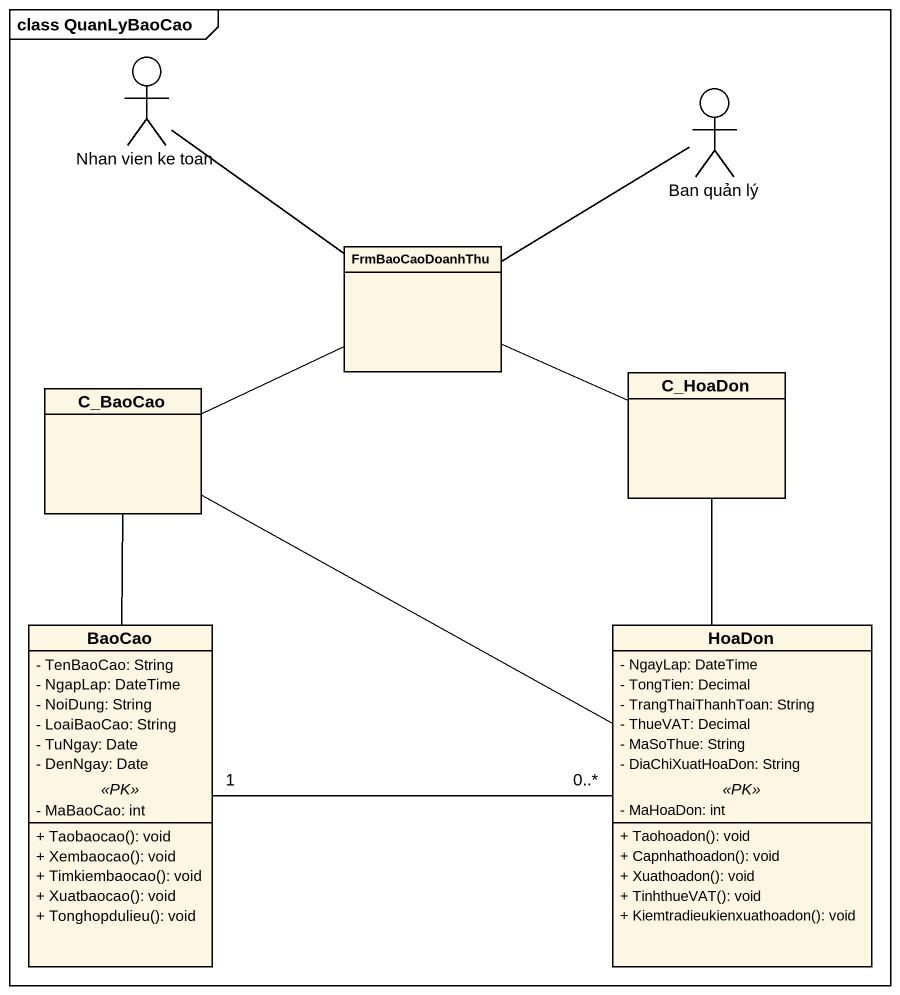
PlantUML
@startuml
mainframe class QuanLyBaoCao
allowmixing
hide circle
hide empty members
skinparam classAttributeIconSize 0
actor "Nhan vien ke toan" as Nhan_vien_ke_toan
actor "Ban quản lý" as Ban_quản_lý
class FrmBaoCaoDoanhThu
class C_BaoCao
class C_HoaDon
class BaoCao {
  - TenBaoCao: String
  - NgapLap: DateTime
  - NoiDung: String
  - LoaiBaoCao: String
  - TuNgay: Date
  - DenNgay: Date
  .. <<PK>> ..
  - MaBaoCao: int
  --
  + Taobaocao(): void
  + Xembaocao(): void
  + Timkiembaocao(): void
  + Xuatbaocao(): void
  + Tonghopdulieu(): void
}
class HoaDon {
  - NgayLap: DateTime
  - TongTien: Decimal
  - TrangThaiThanhToan: String
  - ThueVAT: Decimal
  - MaSoThue: String
  - DiaChiXuatHoaDon: String
  .. <<PK>> ..
  - MaHoaDon: int
  --
  + Taohoadon(): void
  + Capnhathoadon(): void
  + Xuathoadon(): void
  + TinhthueVAT(): void
  + Kiemtradieukienxuathoadon(): void
}
Nhan_vien_ke_toan -- FrmBaoCaoDoanhThu
Ban_quản_lý -left- FrmBaoCaoDoanhThu
FrmBaoCaoDoanhThu -left- C_BaoCao
FrmBaoCaoDoanhThu -right- C_HoaDon
C_BaoCao -- BaoCao
C_BaoCao -right- HoaDon
C_HoaDon -- HoaDon
BaoCao "1" -right- "0..*" HoaDon
@enduml
